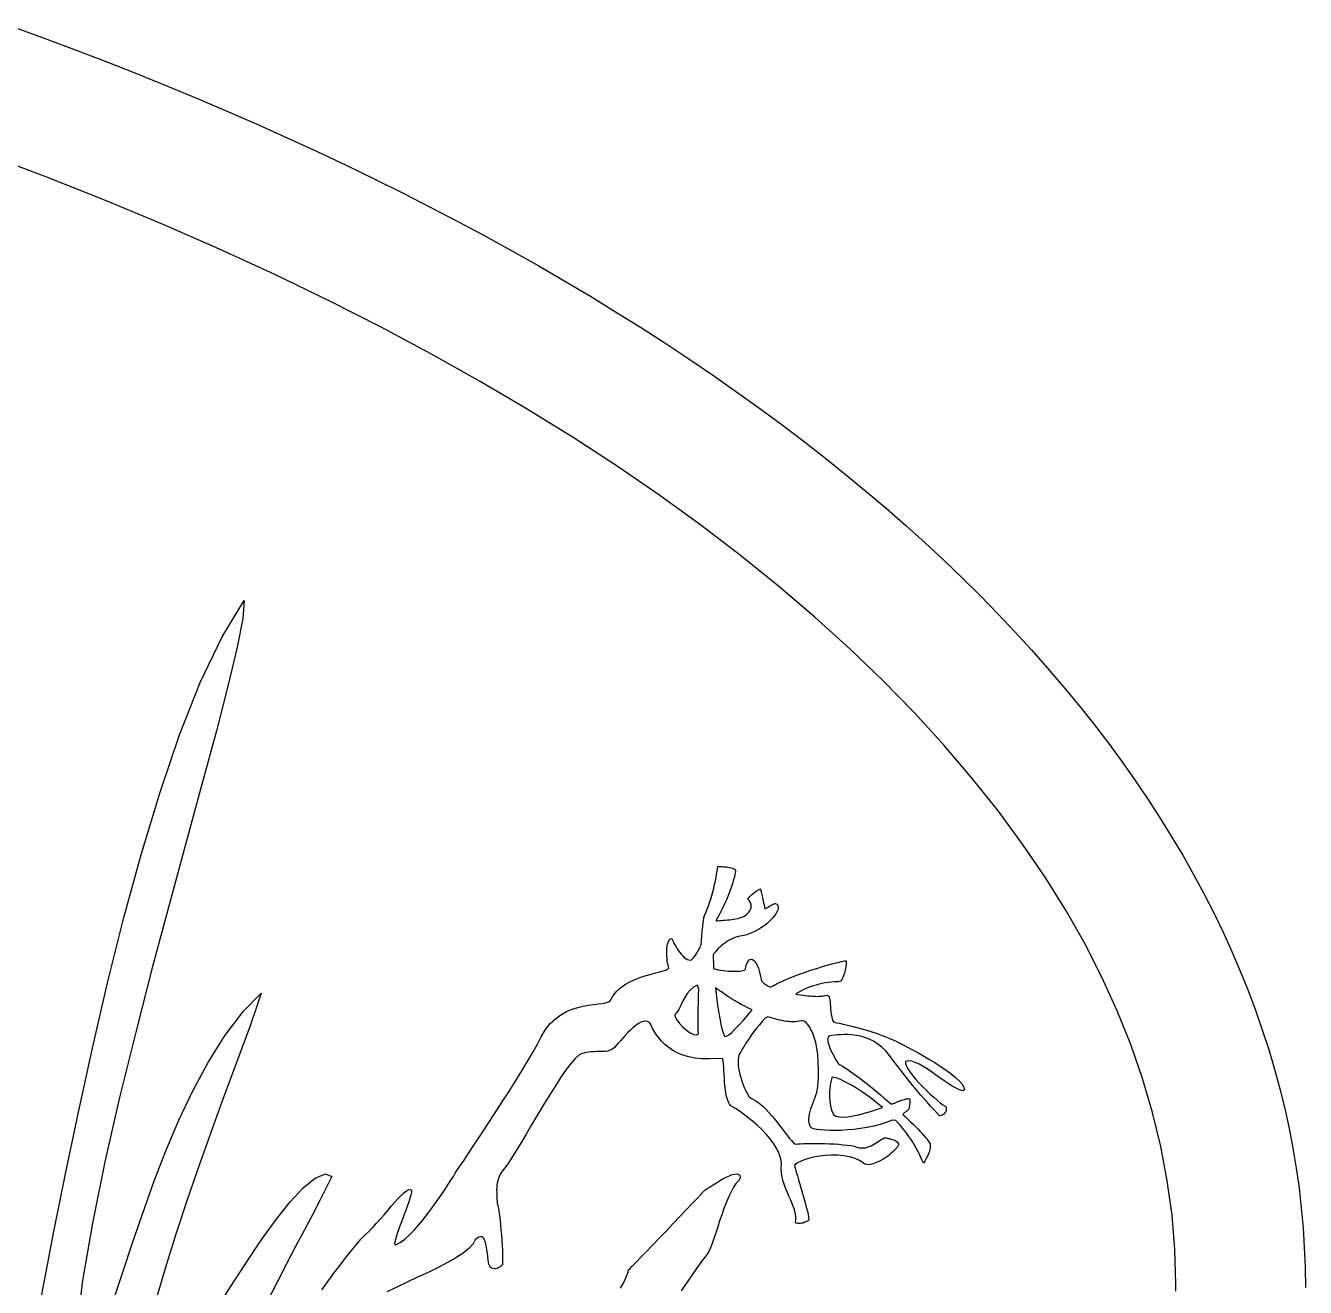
# Model space of a CAD drawing. Extents: x 0.4 to 24.4, y 0.6 to 12.6.
# Drawn here: x 19.443 to 24.39, y 6.566 to 11.443 of the extents above; entities that cross this region are included whole.
import ezdxf

# ---------------------------------------------------------------- set-up
doc = ezdxf.new("R2010")
doc.units = 0
doc.linetypes.add('0', pattern=[0])
doc.layers.add('1', color=7, linetype='0')

msp = doc.modelspace()

# ---------------------------------------------------------------- linework, layer by layer
at = {"layer": '1'}
for points in [[(19.38118, 11.442739), (19.505447, 11.397511), (19.628983, 11.351491), (19.751053, 11.304738), (19.871902, 11.257131), (19.991531, 11.208791), (20.10994, 11.159657), (20.227127, 11.109792), (20.343094, 11.059194), (20.457596, 11.007802), (20.570877, 10.955739), (20.682693, 10.902883), (20.793289, 10.849355), (20.90242, 10.795156), (21.01033, 10.740224), (21.116531, 10.684621), (21.221512, 10.628346), (21.325027, 10.571401), (21.426834, 10.513783), (21.52742, 10.455495), (21.626297, 10.396596), (21.723953, 10.337087), (21.819901, 10.276906), (21.914139, 10.216176), (22.007156, 10.154775), (22.098221, 10.092824), (22.18782, 10.030324), (22.275955, 9.967214), (22.362381, 9.903554), (22.447098, 9.839345), (22.53035, 9.774587), (22.611649, 9.70934), (22.691483, 9.643544), (22.769608, 9.57726), (22.846024, 9.510427), (22.920486, 9.443166), (22.993484, 9.375417), (23.064529, 9.30724), (23.134109, 9.238576), (23.201736, 9.169423), (23.267654, 9.099904), (23.331619, 9.029958), (23.393875, 8.959645), (23.454422, 8.888906), (23.513016, 8.817739), (23.569901, 8.746266), (23.624832, 8.674367), (23.678055, 8.602223), (23.729324, 8.529653), (23.778641, 8.456777), (23.826248, 8.383657), (23.871902, 8.31017), (23.915848, 8.236379), (23.957596, 8.162343), (23.997635, 8.088063), (24.035721, 8.013539), (24.071854, 7.938771), (24.106033, 7.863759), (24.138504, 7.788503), (24.168777, 7.713124), (24.197342, 7.637502), (24.223709, 7.561696), (24.248367, 7.485768), (24.270828, 7.409657), (24.29158, 7.333425), (24.310379, 7.25707), (24.326981, 7.180593), (24.341873, 7.103993), (24.354568, 7.027333), (24.365555, 6.950551), (24.374344, 6.873769), (24.38118, 6.796926), (24.386063, 6.720021), (24.388992, 6.643117), (24.390213, 6.566152)], [(23.889725, 6.551991), (23.889725, 6.57903), (23.885574, 6.712392), (23.874588, 6.845387), (23.856522, 6.978139), (23.831375, 7.110463), (23.799637, 7.242421), (23.760818, 7.373891), (23.715164, 7.504933), (23.662674, 7.635427), (23.603348, 7.76537), (23.537186, 7.894765), (23.464188, 8.023671), (23.384354, 8.151784), (23.297195, 8.279286), (23.203934, 8.406117), (23.103348, 8.532216), (22.994949, 8.659352), (22.879227, 8.786122), (22.757156, 8.911244), (22.628738, 9.034719), (22.494217, 9.156545), (22.353592, 9.27654), (22.206863, 9.395009), (22.054031, 9.511586), (21.895096, 9.626454), (21.730301, 9.739552), (21.559402, 9.850759), (21.382645, 9.960195), (21.200272, 10.067677), (21.011795, 10.173207), (20.817215, 10.276906), (20.616531, 10.378957), (20.407303, 10.480275), (20.193436, 10.578664), (19.975174, 10.674184), (19.752762, 10.766774), (19.525955, 10.856435), (19.294998, 10.943166)], [(19.478836, 6.400807), (19.513504, 6.578969), (19.553055, 6.782033), (19.597733, 7.005055), (19.647293, 7.24297), (19.701492, 7.490773), (19.76033, 7.743398), (19.823563, 7.9959), (19.89119, 8.243093), (19.962967, 8.480153), (20.038895, 8.702016), (20.118729, 8.903554), (20.202713, 9.079823), (20.287674, 9.22112), (20.282547, 9.15154), (20.261307, 9.041005), (20.226639, 8.894704), (20.18074, 8.717702), (20.126541, 8.515187), (20.065506, 8.292348), (20.000809, 8.054189), (19.934402, 7.805959), (19.868973, 7.552663), (19.806961, 7.299611), (19.75032, 7.051686), (19.701981, 6.814137), (19.663895, 6.592214), (19.638748, 6.390981)], [(20.587967, 6.556386), (20.611649, 6.589284), (20.63533, 6.621511), (20.658768, 6.652638), (20.681473, 6.681935), (20.702713, 6.708791), (20.722244, 6.73235), (20.739822, 6.75237), (20.754959, 6.767751), (20.770096, 6.782155), (20.785233, 6.79778), (20.800369, 6.81426), (20.815506, 6.831166), (20.830154, 6.848134), (20.844559, 6.86498), (20.858231, 6.881032), (20.87117, 6.896169), (20.883621, 6.909841), (20.895096, 6.921803), (20.90535, 6.93163), (20.915115, 6.939076), (20.923416, 6.943471), (20.930252, 6.944692), (20.935623, 6.942372), (20.935135, 6.933705), (20.932693, 6.92278), (20.929031, 6.910512), (20.924881, 6.897084), (20.91951, 6.882741), (20.914139, 6.867665), (20.908279, 6.85204), (20.90242, 6.83611), (20.896317, 6.820119), (20.890213, 6.804372), (20.885086, 6.788808), (20.879959, 6.774037), (20.875809, 6.759877), (20.872147, 6.746816), (20.869705, 6.734975), (20.875076, 6.731008), (20.891678, 6.740285), (20.908768, 6.753163), (20.926834, 6.769032), (20.944901, 6.787404), (20.963211, 6.80779), (20.981522, 6.82964), (20.999344, 6.852529), (21.016678, 6.875783), (21.033279, 6.898976), (21.048904, 6.921498), (21.063309, 6.942861), (21.076004, 6.962697), (21.087234, 6.980336), (21.096756, 6.99529), (21.104324, 7.00707), (21.110916, 7.017385), (21.122391, 7.034474), (21.138016, 7.05779), (21.157059, 7.086354), (21.179031, 7.119435), (21.203201, 7.156117), (21.229324, 7.195485), (21.256424, 7.236806), (21.283524, 7.279103), (21.310867, 7.321584), (21.337234, 7.363271), (21.361893, 7.403493), (21.384842, 7.441335), (21.405106, 7.475942), (21.421707, 7.506337), (21.436356, 7.535085), (21.452957, 7.562673), (21.471512, 7.585683), (21.491531, 7.604604), (21.512283, 7.619863), (21.534012, 7.631825), (21.555984, 7.641103), (21.577713, 7.648061), (21.599197, 7.653188), (21.619705, 7.65685), (21.638992, 7.659535), (21.65657, 7.661733), (21.671951, 7.663747), (21.685379, 7.666249), (21.695877, 7.669545), (21.703201, 7.674062), (21.714432, 7.693776), (21.728348, 7.710927), (21.744705, 7.725698), (21.762527, 7.738332), (21.781815, 7.749013), (21.801834, 7.758046), (21.821854, 7.765615), (21.841629, 7.77184), (21.860916, 7.777211), (21.878494, 7.781728), (21.894119, 7.785634), (21.907791, 7.789113), (21.918289, 7.792714), (21.925858, 7.796254), (21.929276, 7.800221), (21.928299, 7.805593), (21.92659, 7.812734), (21.925125, 7.82079), (21.923904, 7.829396), (21.922684, 7.83849), (21.921951, 7.84789), (21.921707, 7.857411), (21.921707, 7.86675), (21.922195, 7.875783), (21.923172, 7.884389), (21.924393, 7.892323), (21.92659, 7.899465), (21.929276, 7.905446), (21.932693, 7.910207), (21.9366, 7.913564), (21.941238, 7.914968), (21.943436, 7.909719), (21.946365, 7.903737), (21.949539, 7.897023), (21.953445, 7.889943), (21.957596, 7.882497), (21.96199, 7.87499), (21.966873, 7.867482), (21.972, 7.86028), (21.977371, 7.853444), (21.983231, 7.847219), (21.988846, 7.841786), (21.994949, 7.837209), (22.001053, 7.833791), (22.007401, 7.831655), (22.013748, 7.831044), (22.017654, 7.832448), (22.02034, 7.834706), (22.023026, 7.83727), (22.025467, 7.840138), (22.028152, 7.843373), (22.030838, 7.846791), (22.033279, 7.850453), (22.035721, 7.85436), (22.038406, 7.858449), (22.040848, 7.862721), (22.043533, 7.867238), (22.045731, 7.871816), (22.048172, 7.876515), (22.050613, 7.881337), (22.052567, 7.886159), (22.054764, 7.891774), (22.055496, 7.901357), (22.056229, 7.910634), (22.056961, 7.919667), (22.057693, 7.928395), (22.058426, 7.936879), (22.059158, 7.944936), (22.059891, 7.952748), (22.060623, 7.960073), (22.061356, 7.966969), (22.062088, 7.973622), (22.063065, 7.979787), (22.063553, 7.985463), (22.064529, 7.990651), (22.065018, 7.99529), (22.066238, 7.999501), (22.069412, 8.006764), (22.074051, 8.016835), (22.078445, 8.028066), (22.083084, 8.040273), (22.087234, 8.053334), (22.091629, 8.067006), (22.095535, 8.081044), (22.099442, 8.095326), (22.103104, 8.10967), (22.106277, 8.12383), (22.109451, 8.137624), (22.112137, 8.150868), (22.114334, 8.16332), (22.116531, 8.174916), (22.117752, 8.185353), (22.118729, 8.192616), (22.119705, 8.192616), (22.121902, 8.192677), (22.12532, 8.192677), (22.129715, 8.192616), (22.134598, 8.192433), (22.139969, 8.192189), (22.145828, 8.191701), (22.152176, 8.191091), (22.158279, 8.190297), (22.164627, 8.189137), (22.170242, 8.187673), (22.175858, 8.186025), (22.18074, 8.183888), (22.184402, 8.181508), (22.187332, 8.178639), (22.187576, 8.174123), (22.1866, 8.168019), (22.184891, 8.160634), (22.182938, 8.151967), (22.180252, 8.142262), (22.177078, 8.131581), (22.17366, 8.119924), (22.169266, 8.107472), (22.164383, 8.094289), (22.159256, 8.080556), (22.153397, 8.066274), (22.146805, 8.051625), (22.139969, 8.036672), (22.132156, 8.021474), (22.123856, 8.006154), (22.117264, 7.994985), (22.116776, 7.994191), (22.116531, 7.993459), (22.116043, 7.992665), (22.115799, 7.991872), (22.115311, 7.991078), (22.115067, 7.990224), (22.114822, 7.98943), (22.114334, 7.988576), (22.114334, 7.98766), (22.113846, 7.986806), (22.113602, 7.985951), (22.113113, 7.984975), (22.113113, 7.98412), (22.112625, 7.983205), (22.112381, 7.982228), (22.117996, 7.982961), (22.125076, 7.983815), (22.132645, 7.984609), (22.140457, 7.985219), (22.148514, 7.98589), (22.15657, 7.986501), (22.164871, 7.987294), (22.173172, 7.98821), (22.181229, 7.989369), (22.189285, 7.990834), (22.197098, 7.992482), (22.204666, 7.994618), (22.211746, 7.997243), (22.218338, 8.000234), (22.224197, 8.003835), (22.230789, 8.008901), (22.237381, 8.015248), (22.242264, 8.021413), (22.245682, 8.027272), (22.247635, 8.032887), (22.248367, 8.038136), (22.248367, 8.04308), (22.247391, 8.047658), (22.245926, 8.051747), (22.243973, 8.055409), (22.241776, 8.058705), (22.239578, 8.061391), (22.237625, 8.063466), (22.235916, 8.065114), (22.234695, 8.066091), (22.234207, 8.066457), (22.234451, 8.066823), (22.235184, 8.067739), (22.236404, 8.069203), (22.238113, 8.071218), (22.240311, 8.073598), (22.242996, 8.076406), (22.245926, 8.079457), (22.249344, 8.082753), (22.25325, 8.086171), (22.256912, 8.08965), (22.261551, 8.09319), (22.265945, 8.096547), (22.270828, 8.099843), (22.275711, 8.102956), (22.280838, 8.105763), (22.283768, 8.107045), (22.284012, 8.106191), (22.2845, 8.104421), (22.284988, 8.101857), (22.285721, 8.0985), (22.286697, 8.094472), (22.287674, 8.089772), (22.288895, 8.084462), (22.290115, 8.078786), (22.29158, 8.072621), (22.293045, 8.065969), (22.294754, 8.059072), (22.295975, 8.05193), (22.297928, 8.044545), (22.299637, 8.037099), (22.301346, 8.029592), (22.307449, 8.032826), (22.313553, 8.036244), (22.318924, 8.039479), (22.323807, 8.042287), (22.328445, 8.044789), (22.332596, 8.046742), (22.336258, 8.048268), (22.339676, 8.049245), (22.342361, 8.049489), (22.345047, 8.049062), (22.347244, 8.047841), (22.348953, 8.045766), (22.350662, 8.042897), (22.351883, 8.039052), (22.352859, 8.03423), (22.351883, 8.027699), (22.348709, 8.020192), (22.344559, 8.012319), (22.339188, 8.004262), (22.33284, 7.996083), (22.325516, 7.987844), (22.317459, 7.979665), (22.308426, 7.971669), (22.29866, 7.963857), (22.288162, 7.956471), (22.276932, 7.949513), (22.265213, 7.943105), (22.252762, 7.937245), (22.239822, 7.932179), (22.226151, 7.927846), (22.212723, 7.924489), (22.203201, 7.922963), (22.194168, 7.920766), (22.185379, 7.917958), (22.176834, 7.914662), (22.168777, 7.910878), (22.160721, 7.906606), (22.153152, 7.901906), (22.145828, 7.896962), (22.138992, 7.891652), (22.132156, 7.886098), (22.126053, 7.880361), (22.119461, 7.874379), (22.11409, 7.868337), (22.108231, 7.862294), (22.103348, 7.85613), (22.100906, 7.851552), (22.101151, 7.848073), (22.101151, 7.844594), (22.101151, 7.841054), (22.101395, 7.837514), (22.101639, 7.833974), (22.101639, 7.830434), (22.101883, 7.826833), (22.101883, 7.823232), (22.102127, 7.819631), (22.102127, 7.81603), (22.102371, 7.812367), (22.102615, 7.808766), (22.102859, 7.805043), (22.102859, 7.801442), (22.103836, 7.797902), (22.112137, 7.795644), (22.120926, 7.793691), (22.130203, 7.792043), (22.139969, 7.7907), (22.149734, 7.789601), (22.159744, 7.788747), (22.16951, 7.788259), (22.178787, 7.787953), (22.18782, 7.788014), (22.196365, 7.78832), (22.203934, 7.788686), (22.21077, 7.78954), (22.216629, 7.790578), (22.221268, 7.79186), (22.224197, 7.793386), (22.226883, 7.803517), (22.230545, 7.815602), (22.234451, 7.824513), (22.238846, 7.830556), (22.243484, 7.833852), (22.248367, 7.834645), (22.25325, 7.833302), (22.258133, 7.829823), (22.263016, 7.824574), (22.26741, 7.817739), (22.271805, 7.809499), (22.275711, 7.800038), (22.279373, 7.789784), (22.282059, 7.778737), (22.2845, 7.76714), (22.285965, 7.75707), (22.286697, 7.75475), (22.287918, 7.752492), (22.289139, 7.750234), (22.290848, 7.747975), (22.292801, 7.745839), (22.294754, 7.743703), (22.297195, 7.741567), (22.299881, 7.739552), (22.302567, 7.737538), (22.305496, 7.735524), (22.30867, 7.733632), (22.312332, 7.731679), (22.315506, 7.729848), (22.319656, 7.728017), (22.323318, 7.726247), (22.333328, 7.731679), (22.348465, 7.740163), (22.366287, 7.74883), (22.386063, 7.75768), (22.407547, 7.766469), (22.430496, 7.775197), (22.453934, 7.783559), (22.477615, 7.791677), (22.501297, 7.799184), (22.523758, 7.806142), (22.545242, 7.812367), (22.565018, 7.817861), (22.582596, 7.822377), (22.597244, 7.825734), (22.608963, 7.827992), (22.615311, 7.828725), (22.615311, 7.827931), (22.615311, 7.826039), (22.615311, 7.823232), (22.615067, 7.81957), (22.614822, 7.815114), (22.614334, 7.810048), (22.613602, 7.804372), (22.612625, 7.798207), (22.611649, 7.791738), (22.60994, 7.784841), (22.607742, 7.777761), (22.605301, 7.77068), (22.602371, 7.763478), (22.598953, 7.756276), (22.595047, 7.749257), (22.583817, 7.747731), (22.571121, 7.747182), (22.558426, 7.746205), (22.546219, 7.744679), (22.534012, 7.742848), (22.522049, 7.740468), (22.51033, 7.737782), (22.498856, 7.73467), (22.487381, 7.731252), (22.476639, 7.727468), (22.465408, 7.723317), (22.454666, 7.718801), (22.444656, 7.71404), (22.434402, 7.708974), (22.424393, 7.703664), (22.420486, 7.699391), (22.429764, 7.697865), (22.439041, 7.696462), (22.448074, 7.695241), (22.457108, 7.694081), (22.465652, 7.693227), (22.473953, 7.692494), (22.48201, 7.691884), (22.489822, 7.691396), (22.497147, 7.691091), (22.503983, 7.69103), (22.51033, 7.691152), (22.515945, 7.691396), (22.521317, 7.691884), (22.525711, 7.692433), (22.529373, 7.693288), (22.535233, 7.694814), (22.540115, 7.694997), (22.544022, 7.693776), (22.546951, 7.691213), (22.549149, 7.687367), (22.550858, 7.682363), (22.551834, 7.676259), (22.552811, 7.669179), (22.553543, 7.661122), (22.554276, 7.652333), (22.555008, 7.64269), (22.556229, 7.632375), (22.557693, 7.621511), (22.559647, 7.610158), (22.562576, 7.598317), (22.567703, 7.590688), (22.577469, 7.589223), (22.589676, 7.586904), (22.603836, 7.583852), (22.619949, 7.580129), (22.637283, 7.575795), (22.655838, 7.570912), (22.675125, 7.565541), (22.694901, 7.559682), (22.714676, 7.553395), (22.734451, 7.546926), (22.753738, 7.54009), (22.772049, 7.532948), (22.789383, 7.525868), (22.805496, 7.518483), (22.819656, 7.511281), (22.833084, 7.504628), (22.849442, 7.496144), (22.868484, 7.486135), (22.889481, 7.474721), (22.911453, 7.462148), (22.934402, 7.44872), (22.957352, 7.434743), (22.979813, 7.420278), (23.001297, 7.40569), (23.020584, 7.391225), (23.038162, 7.377187), (23.052811, 7.363698), (23.063797, 7.351186), (23.070389, 7.339711), (23.072586, 7.329457), (23.065994, 7.325673), (23.053543, 7.329579), (23.039871, 7.335866), (23.025223, 7.344045), (23.009842, 7.353871), (22.993973, 7.364736), (22.977615, 7.376271), (22.961014, 7.388051), (22.944412, 7.399587), (22.928055, 7.410634), (22.912186, 7.420522), (22.896805, 7.429128), (22.882156, 7.435597), (22.868484, 7.439931), (22.856033, 7.441457), (22.845047, 7.439809), (22.844803, 7.431691), (22.847977, 7.421681), (22.853836, 7.410268), (22.861893, 7.397573), (22.872391, 7.384023), (22.884354, 7.369924), (22.897293, 7.355458), (22.911453, 7.341115), (22.925613, 7.327016), (22.940262, 7.313588), (22.954178, 7.301015), (22.967117, 7.289662), (22.97908, 7.279897), (22.989334, 7.27184), (22.997635, 7.266042), (23.000565, 7.264089), (23.000809, 7.263478), (23.001297, 7.26238), (23.001541, 7.260793), (23.002029, 7.25884), (23.002029, 7.25652), (23.002029, 7.254018), (23.001785, 7.25121), (23.001053, 7.248281), (22.999832, 7.24529), (22.997879, 7.242238), (22.995438, 7.239125), (22.992264, 7.236196), (22.987869, 7.233388), (22.982986, 7.230824), (22.976395, 7.229543), (22.965164, 7.241384), (22.953445, 7.253774), (22.941483, 7.266774), (22.929276, 7.280324), (22.917068, 7.294423), (22.904373, 7.309072), (22.891434, 7.324208), (22.878494, 7.339833), (22.865311, 7.355947), (22.851883, 7.372609), (22.838455, 7.38976), (22.824783, 7.407277), (22.810867, 7.425282), (22.796951, 7.443654), (22.782791, 7.462392), (22.768143, 7.480214), (22.752762, 7.495046), (22.736893, 7.507436), (22.720535, 7.517629), (22.70369, 7.525746), (22.687088, 7.532033), (22.670242, 7.536672), (22.653641, 7.539968), (22.637527, 7.541982), (22.622147, 7.543019), (22.607254, 7.543141), (22.593338, 7.542775), (22.580887, 7.54186), (22.569656, 7.540822), (22.559891, 7.539845), (22.551834, 7.538869), (22.547684, 7.536916), (22.544998, 7.533376), (22.543777, 7.528615), (22.543777, 7.522634), (22.54451, 7.515737), (22.546463, 7.507985), (22.549149, 7.499623), (22.552567, 7.490834), (22.556473, 7.48174), (22.560867, 7.472585), (22.56575, 7.46349), (22.570389, 7.45464), (22.575272, 7.446157), (22.580154, 7.438283), (22.584793, 7.431264), (22.591873, 7.42632), (22.600906, 7.421193), (22.610916, 7.414968), (22.621902, 7.407765), (22.633621, 7.399526), (22.646317, 7.390615), (22.6595, 7.380788), (22.673172, 7.37029), (22.687576, 7.359242), (22.702225, 7.347707), (22.716873, 7.335622), (22.73201, 7.323171), (22.747391, 7.310475), (22.762527, 7.297414), (22.777664, 7.284352), (22.790115, 7.274404), (22.793045, 7.275502), (22.795975, 7.276601), (22.798904, 7.277761), (22.801834, 7.278798), (22.80452, 7.279897), (22.807449, 7.280934), (22.809891, 7.282033), (22.812576, 7.28301), (22.815262, 7.284047), (22.817459, 7.285024), (22.819901, 7.286), (22.822342, 7.286916), (22.824295, 7.28777), (22.826492, 7.288625), (22.828445, 7.289479), (22.834793, 7.291188), (22.841141, 7.292958), (22.846268, 7.294362), (22.850662, 7.295339), (22.854324, 7.295827), (22.85701, 7.295766), (22.858719, 7.295217), (22.860428, 7.293935), (22.86116, 7.291982), (22.861404, 7.289174), (22.861404, 7.285695), (22.860916, 7.28124), (22.860184, 7.275868), (22.859451, 7.269521), (22.858719, 7.262136), (22.857498, 7.255788), (22.856277, 7.254262), (22.854813, 7.252736), (22.853348, 7.251271), (22.851883, 7.249806), (22.850418, 7.248403), (22.848709, 7.246938), (22.847244, 7.245595), (22.845535, 7.244252), (22.84407, 7.242909), (22.842361, 7.241506), (22.840652, 7.240224), (22.838943, 7.238942), (22.837234, 7.23766), (22.835526, 7.236318), (22.833572, 7.234975), (22.842606, 7.226308), (22.853348, 7.216176), (22.863602, 7.206288), (22.873611, 7.196706), (22.883133, 7.187428), (22.891922, 7.178456), (22.900223, 7.169911), (22.907791, 7.161794), (22.914627, 7.154103), (22.920975, 7.146962), (22.926346, 7.140492), (22.931229, 7.13445), (22.934891, 7.129079), (22.93782, 7.12444), (22.939529, 7.120534), (22.940262, 7.118337), (22.940262, 7.117726), (22.940262, 7.116323), (22.940262, 7.114247), (22.940018, 7.111501), (22.939774, 7.108083), (22.939285, 7.104115), (22.938309, 7.099477), (22.937088, 7.094411), (22.935623, 7.088735), (22.933426, 7.082631), (22.93074, 7.0761), (22.927322, 7.069081), (22.92366, 7.061696), (22.919022, 7.053945), (22.913651, 7.045949), (22.909012, 7.056264), (22.903885, 7.068532), (22.898514, 7.080617), (22.892654, 7.09258), (22.886307, 7.10436), (22.879471, 7.115956), (22.872635, 7.127309), (22.865311, 7.138539), (22.857986, 7.149526), (22.849686, 7.160329), (22.841629, 7.170949), (22.833328, 7.181386), (22.824783, 7.191518), (22.81575, 7.201589), (22.806961, 7.211232), (22.792557, 7.212392), (22.770096, 7.203664), (22.746414, 7.196157), (22.721512, 7.189809), (22.696121, 7.18456), (22.670731, 7.180287), (22.64534, 7.176991), (22.620438, 7.174672), (22.596268, 7.173146), (22.573807, 7.172475), (22.552322, 7.172475), (22.533035, 7.173207), (22.515945, 7.17455), (22.501785, 7.176442), (22.490555, 7.178884), (22.482742, 7.181752), (22.477859, 7.187123), (22.474197, 7.193532), (22.472, 7.200673), (22.471024, 7.208547), (22.471024, 7.217092), (22.472, 7.226125), (22.473709, 7.235707), (22.476151, 7.245656), (22.47908, 7.255849), (22.482498, 7.266347), (22.48616, 7.276906), (22.490311, 7.287526), (22.494461, 7.298085), (22.498367, 7.308583), (22.502274, 7.318837), (22.505692, 7.342763), (22.507889, 7.377858), (22.508377, 7.410146), (22.507401, 7.439687), (22.505203, 7.466542), (22.501785, 7.490773), (22.497391, 7.51238), (22.49202, 7.531362), (22.486404, 7.547841), (22.480057, 7.561818), (22.473709, 7.573415), (22.466873, 7.58257), (22.460037, 7.589345), (22.45369, 7.593862), (22.448074, 7.59612), (22.442215, 7.596181), (22.434402, 7.594655), (22.426346, 7.593617), (22.418045, 7.593007), (22.409744, 7.592763), (22.401199, 7.592946), (22.392654, 7.593434), (22.384109, 7.59435), (22.37532, 7.595571), (22.366531, 7.597096), (22.357498, 7.598989), (22.348709, 7.601064), (22.339676, 7.603566), (22.330887, 7.60613), (22.321609, 7.609059), (22.312576, 7.612111), (22.302078, 7.606191), (22.290848, 7.59374), (22.280106, 7.58141), (22.270096, 7.569264), (22.260818, 7.557363), (22.252274, 7.545827), (22.244461, 7.534657), (22.237137, 7.524098), (22.230545, 7.51415), (22.224686, 7.504872), (22.21907, 7.496511), (22.214676, 7.48882), (22.21077, 7.482228), (22.207596, 7.476735), (22.205399, 7.472341), (22.203445, 7.468801), (22.20076, 7.462392), (22.199051, 7.454701), (22.198074, 7.445912), (22.19783, 7.436086), (22.198318, 7.425466), (22.199539, 7.414052), (22.201492, 7.40215), (22.204178, 7.38976), (22.207596, 7.377004), (22.211502, 7.364186), (22.216141, 7.351308), (22.221512, 7.338429), (22.227371, 7.325917), (22.233719, 7.313832), (22.240799, 7.302175), (22.252274, 7.29485), (22.265457, 7.287648), (22.278885, 7.27831), (22.291824, 7.267262), (22.305008, 7.254689), (22.317459, 7.241078), (22.330154, 7.226674), (22.342117, 7.211843), (22.353836, 7.197011), (22.365067, 7.182363), (22.375809, 7.168324), (22.386063, 7.155263), (22.39534, 7.143483), (22.404129, 7.13329), (22.412186, 7.125051), (22.41951, 7.12029), (22.427811, 7.120961), (22.438309, 7.121633), (22.45076, 7.122121), (22.465164, 7.122426), (22.480789, 7.122609), (22.497635, 7.122609), (22.515213, 7.122426), (22.533035, 7.121938), (22.551346, 7.121327), (22.569168, 7.120412), (22.58699, 7.119191), (22.603836, 7.117726), (22.619461, 7.116017), (22.634109, 7.114003), (22.646317, 7.111562), (22.656326, 7.108388), (22.665359, 7.106069), (22.67366, 7.10497), (22.681961, 7.10497), (22.689774, 7.105824), (22.697098, 7.107656), (22.704422, 7.110097), (22.711502, 7.113088), (22.718338, 7.116628), (22.72493, 7.120595), (22.731522, 7.124745), (22.738113, 7.129079), (22.744461, 7.133473), (22.750809, 7.137685), (22.757645, 7.141774), (22.762527, 7.144582), (22.763504, 7.14446), (22.765945, 7.144155), (22.769119, 7.143666), (22.773026, 7.142995), (22.777908, 7.142079), (22.783035, 7.140981), (22.788406, 7.139577), (22.793533, 7.137868), (22.799149, 7.135976), (22.804031, 7.133595), (22.808426, 7.131032), (22.812332, 7.128102), (22.815018, 7.124684), (22.816971, 7.120961), (22.817459, 7.116933), (22.817215, 7.115529), (22.81575, 7.113576), (22.813553, 7.110402), (22.810379, 7.10613), (22.805984, 7.100942), (22.800613, 7.095021), (22.794022, 7.088552), (22.786697, 7.081777), (22.778397, 7.074819), (22.768631, 7.067922), (22.757889, 7.061208), (22.74617, 7.05486), (22.732986, 7.049123), (22.719315, 7.04424), (22.703934, 7.040151), (22.687576, 7.042958), (22.669754, 7.055226), (22.64949, 7.064443), (22.627762, 7.071034), (22.604568, 7.075246), (22.581131, 7.077199), (22.557205, 7.077321), (22.533768, 7.075734), (22.511063, 7.072927), (22.489822, 7.068959), (22.470047, 7.064137), (22.452713, 7.058827), (22.438309, 7.053212), (22.426834, 7.047597), (22.419266, 7.042226), (22.415848, 7.037343), (22.417068, 7.031545), (22.419266, 7.022634), (22.42244, 7.011037), (22.42659, 6.997121), (22.431229, 6.981496), (22.436111, 6.964528), (22.441238, 6.946706), (22.446609, 6.928517), (22.451736, 6.910451), (22.456619, 6.892751), (22.461014, 6.87621), (22.465164, 6.861073), (22.468094, 6.84789), (22.470047, 6.837087), (22.471024, 6.82903), (22.471024, 6.825856), (22.470291, 6.825429), (22.46907, 6.824636), (22.467361, 6.823537), (22.46492, 6.822255), (22.46199, 6.820729), (22.458817, 6.819203), (22.455154, 6.817677), (22.451248, 6.816335), (22.447098, 6.814992), (22.442459, 6.814137), (22.43782, 6.813527), (22.433182, 6.813283), (22.428543, 6.813649), (22.423416, 6.814565), (22.418777, 6.816152), (22.419998, 6.828481), (22.419998, 6.841298), (22.418045, 6.854054), (22.414871, 6.866811), (22.410721, 6.879689), (22.405594, 6.89269), (22.399979, 6.905873), (22.393875, 6.919301), (22.387772, 6.933156), (22.381668, 6.947255), (22.376297, 6.961843), (22.371414, 6.976918), (22.367752, 6.992543), (22.365311, 7.008718), (22.36409, 7.025746), (22.364578, 7.043874), (22.362381, 7.063222), (22.356522, 7.082753), (22.347488, 7.102284), (22.335526, 7.121633), (22.321609, 7.140553), (22.30574, 7.158925), (22.288651, 7.176625), (22.271072, 7.193349), (22.25325, 7.208852), (22.235428, 7.223073), (22.218826, 7.23589), (22.203201, 7.246877), (22.189529, 7.256093), (22.178299, 7.263112), (22.169754, 7.267995), (22.164383, 7.27422), (22.159744, 7.28246), (22.156082, 7.292592), (22.152908, 7.304189), (22.150467, 7.317006), (22.14827, 7.3308), (22.146805, 7.345326), (22.14534, 7.360097), (22.144608, 7.37499), (22.143387, 7.389638), (22.14241, 7.403859), (22.141922, 7.417348), (22.140701, 7.429616), (22.139481, 7.440663), (22.138504, 7.450002), (22.118973, 7.451161), (22.087234, 7.448964), (22.058182, 7.44933), (22.031326, 7.452016), (22.006668, 7.456899), (21.984207, 7.463674), (21.963943, 7.471974), (21.945633, 7.481862), (21.929276, 7.492787), (21.914627, 7.504689), (21.901688, 7.517262), (21.890457, 7.530324), (21.88118, 7.54363), (21.872879, 7.556996), (21.865799, 7.569875), (21.860428, 7.582265), (21.854568, 7.58965), (21.847488, 7.593923), (21.839676, 7.595326), (21.831131, 7.594167), (21.822098, 7.59081), (21.812332, 7.585439), (21.802322, 7.57842), (21.792068, 7.570119), (21.781815, 7.560781), (21.771561, 7.550771), (21.761307, 7.540273), (21.751785, 7.529714), (21.742508, 7.519399), (21.733963, 7.509511), (21.725906, 7.500417), (21.719559, 7.493398), (21.713455, 7.48821), (21.707108, 7.484303), (21.700027, 7.481496), (21.692947, 7.479604), (21.685379, 7.478444), (21.677322, 7.477773), (21.668777, 7.477529), (21.659988, 7.477345), (21.650467, 7.477284), (21.640701, 7.476857), (21.629959, 7.476125), (21.618973, 7.474843), (21.607498, 7.472768), (21.595047, 7.469716), (21.582596, 7.465016), (21.568436, 7.452443), (21.552078, 7.433217), (21.533035, 7.408254), (21.512772, 7.378591), (21.491043, 7.345265), (21.468338, 7.309255), (21.445145, 7.271474), (21.421951, 7.233022), (21.39949, 7.194875), (21.377762, 7.158132), (21.357254, 7.123647), (21.338211, 7.092458), (21.321854, 7.065663), (21.307205, 7.044057), (21.296463, 7.02892), (21.288895, 7.02007), (21.283035, 7.01183), (21.278152, 7.00353), (21.274002, 6.995107), (21.270828, 6.986562), (21.268387, 6.978017), (21.266678, 6.969289), (21.265457, 6.960561), (21.264725, 6.951833), (21.264236, 6.942983), (21.264481, 6.934133), (21.264725, 6.925221), (21.264969, 6.91631), (21.265213, 6.907399), (21.265945, 6.898549), (21.266678, 6.890553), (21.268631, 6.88329), (21.270828, 6.872731), (21.273026, 6.859487), (21.274979, 6.843862), (21.277176, 6.826467), (21.279129, 6.807668), (21.280838, 6.788014), (21.282547, 6.767995), (21.284256, 6.747975), (21.285233, 6.728566), (21.286209, 6.710073), (21.286942, 6.693105), (21.287186, 6.67809), (21.287186, 6.665517), (21.286697, 6.655751), (21.286209, 6.653798), (21.285477, 6.652822), (21.283768, 6.651296), (21.281815, 6.649343), (21.279129, 6.647084), (21.276199, 6.644826), (21.272537, 6.642568), (21.268631, 6.640676), (21.264725, 6.639089), (21.26033, 6.638173), (21.255936, 6.637929), (21.251053, 6.638661), (21.246414, 6.640431), (21.24202, 6.643483), (21.237625, 6.647939), (21.233719, 6.656545), (21.231766, 6.671132), (21.230057, 6.685109), (21.228348, 6.698354), (21.226639, 6.710805), (21.224686, 6.722219), (21.222733, 6.732472), (21.220535, 6.741384), (21.21785, 6.748891), (21.21492, 6.754872), (21.211014, 6.759206), (21.206863, 6.761586), (21.201736, 6.762074), (21.195877, 6.760304), (21.189285, 6.756398), (21.181717, 6.74999), (21.172928, 6.734242), (21.157059, 6.716664), (21.134354, 6.698659), (21.106277, 6.680409), (21.073807, 6.661855), (21.037674, 6.643117), (20.9991, 6.624318), (20.958817, 6.605336), (20.918289, 6.586354), (20.87825, 6.567433), (20.839676, 6.548573)], [(19.782303, 6.512563), (19.818192, 6.620778), (19.855789, 6.734914), (19.896072, 6.853139), (19.939285, 6.973561), (19.985428, 7.094106), (20.035965, 7.213002), (20.090652, 7.328359), (20.150223, 7.438161), (20.21492, 7.540456), (20.285721, 7.633595), (20.353348, 7.703542), (20.336014, 7.648915), (20.311111, 7.577138), (20.279373, 7.490346), (20.242264, 7.390553), (20.201248, 7.279958), (20.157791, 7.160695), (20.112625, 7.034841), (20.067459, 6.904531), (20.023758, 6.771962), (19.982498, 6.639211), (19.944901, 6.508412)], [(20.176102, 6.474172), (20.235672, 6.568959), (20.295731, 6.661611), (20.354568, 6.749135), (20.411942, 6.828542), (20.466385, 6.89684), (20.516678, 6.950978), (20.562332, 6.988027), (20.602127, 7.004811), (20.626785, 6.994985), (20.606277, 6.953542), (20.581619, 6.904897), (20.553055, 6.849782), (20.521317, 6.789113), (20.486893, 6.723622), (20.450516, 6.654042), (20.412674, 6.58141), (20.3741, 6.506337)], [(21.742752, 6.562734), (21.756424, 6.588307), (21.766678, 6.609548), (21.772537, 6.625295), (21.774246, 6.633473), (21.778397, 6.63799), (21.788406, 6.648305), (21.803299, 6.663442), (21.821854, 6.68279), (21.843582, 6.705434), (21.867996, 6.730641), (21.893875, 6.757558), (21.920486, 6.785207), (21.946854, 6.812978), (21.972733, 6.840016), (21.997147, 6.865468), (22.018875, 6.888478), (22.03743, 6.908376), (22.052078, 6.924245), (22.062088, 6.93517), (22.069412, 6.941335), (22.078445, 6.947865), (22.089188, 6.95519), (22.100662, 6.962941), (22.113358, 6.970876), (22.126053, 6.978627), (22.138992, 6.985951), (22.151932, 6.992421), (22.164139, 6.997914), (22.175125, 7.001943), (22.185379, 7.004323), (22.193436, 7.004628), (22.199783, 7.002736), (22.20369, 6.998036), (22.205154, 6.990529), (22.201004, 6.980336), (22.190262, 6.968373), (22.180008, 6.953176), (22.170242, 6.935353), (22.160721, 6.915212), (22.151688, 6.893483), (22.142654, 6.870534), (22.134354, 6.846913), (22.126053, 6.82311), (22.118484, 6.799672), (22.110916, 6.777028), (22.103836, 6.755727), (22.096756, 6.736318), (22.090408, 6.719228), (22.083817, 6.705007), (22.077713, 6.694203), (22.069901, 6.684438), (22.055008, 6.664418), (22.034012, 6.634938), (22.007889, 6.597463), (21.977859, 6.553273)]]:
    msp.add_lwpolyline(points, dxfattribs=at)
for points in [[(22.044266, 7.546987), (22.043533, 7.556935), (22.043045, 7.569814), (22.042801, 7.585439), (22.042801, 7.603383), (22.043045, 7.623464), (22.043289, 7.645314), (22.043777, 7.668691), (22.044754, 7.693288), (22.045486, 7.718801), (22.040604, 7.734487), (22.024979, 7.726674), (22.011795, 7.715383), (22.000565, 7.70165), (21.991043, 7.686452), (21.982742, 7.670949), (21.975662, 7.656117), (21.96907, 7.642995), (21.963455, 7.632619), (21.95784, 7.626088), (21.952957, 7.621083), (21.954178, 7.611989), (21.960526, 7.599904), (21.971024, 7.586354), (21.983963, 7.572499), (21.998367, 7.559743), (22.012772, 7.549489), (22.026199, 7.543141), (22.037186, 7.541799)], [(22.109451, 7.723378), (22.113358, 7.689076), (22.117752, 7.656545), (22.122391, 7.626393), (22.127518, 7.599355), (22.132401, 7.576161), (22.137283, 7.557424), (22.141678, 7.543874), (22.146072, 7.536305), (22.152176, 7.536733), (22.161209, 7.542104), (22.172928, 7.551747), (22.1866, 7.564992), (22.201736, 7.580861), (22.21785, 7.598989), (22.234695, 7.618276), (22.251297, 7.638295), (22.237137, 7.645375), (22.222977, 7.652638), (22.209549, 7.660085), (22.196609, 7.667409), (22.184158, 7.674733), (22.171951, 7.681874), (22.160721, 7.688832), (22.149979, 7.695485), (22.144608, 7.69988), (22.139236, 7.703969), (22.133865, 7.707814), (22.128738, 7.711476), (22.1241, 7.714894), (22.118973, 7.717946), (22.114334, 7.720815)], [(22.5616, 7.37853), (22.558914, 7.370717), (22.556229, 7.360524), (22.553543, 7.348256), (22.55159, 7.334279), (22.550369, 7.31902), (22.550369, 7.302663), (22.55159, 7.285634), (22.554276, 7.268239), (22.558914, 7.250844), (22.56575, 7.233815), (22.575027, 7.228017), (22.587967, 7.224965), (22.603836, 7.224233), (22.621902, 7.225636), (22.642166, 7.228871), (22.663895, 7.233571), (22.686356, 7.239491), (22.709793, 7.246327), (22.732498, 7.253652), (22.754959, 7.261403), (22.72908, 7.28301), (22.703445, 7.302663), (22.678787, 7.320302), (22.654861, 7.335744), (22.632889, 7.34905), (22.612869, 7.359975), (22.595291, 7.36852), (22.580399, 7.37444), (22.568924, 7.377858)]]:
    msp.add_lwpolyline(points, close=True, dxfattribs=at)

doc.saveas('drawing.dxf')
